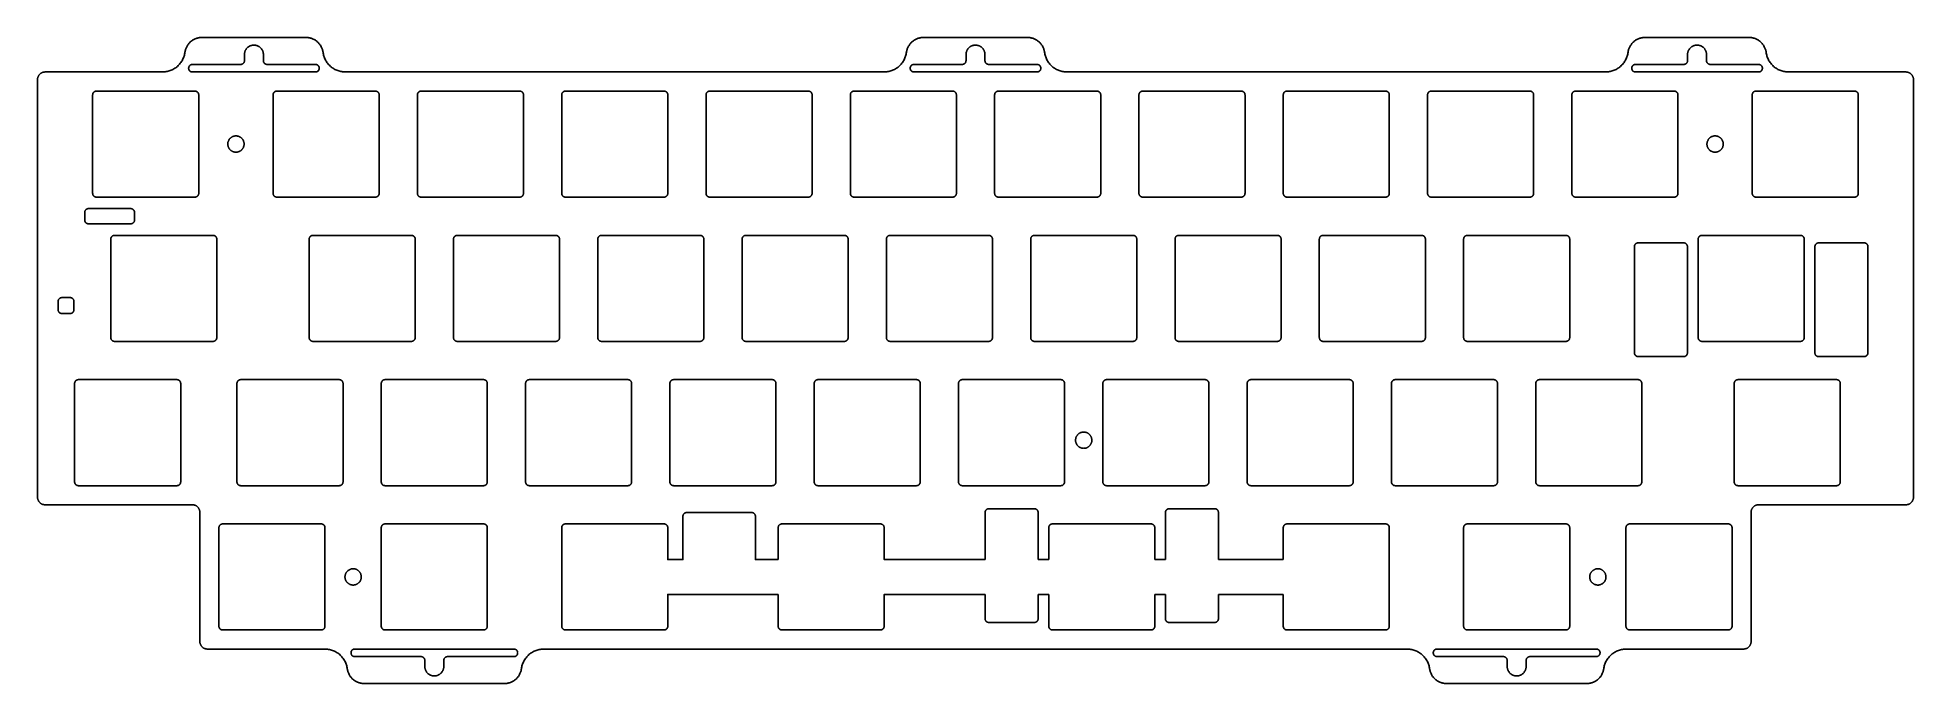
# Model space of a CAD drawing. Header units: millimetres. Extents: x -2983 to -2736, y 120 to 205.
import ezdxf

# ---------------------------------------------------------------- set-up
doc = ezdxf.new("R2010")
doc.units = ezdxf.units.MM
doc.layers.add('默认', color=7, linetype='Continuous', true_color=0xffffff)

msp = doc.modelspace()

# ---------------------------------------------------------------- linework, layer by layer
at = {"layer": '默认'}
for p, q in [((-2977.17, 181.96), (-2977.17, 180.96)), ((-2971.09, 182.46), (-2976.67, 182.46)), ((-2970.59, 180.96), (-2970.59, 181.96)), ((-2976.67, 180.46), (-2971.09, 180.46))]:
    msp.add_line(p, q, dxfattribs=at)
for points in [[(-2979.09, 170.71), (-2979.63, 170.71), (-2980.18, 170.71)], [(-2980.18, 168.61), (-2979.63, 168.61), (-2979.09, 168.61)], [(-2898.2, 141.83), (-2898.2, 136.13), (-2900.2, 136.13), (-2900.2, 140.33)], [(-2889.13, 142.33), (-2897.7, 142.33)], [(-2885.63, 136.13), (-2888.63, 136.13), (-2888.63, 141.83)], [(-2858.31, 136.13), (-2871.63, 136.13), (-2871.63, 140.33)], [(-2849.91, 136.13), (-2851.31, 136.13)], [(-2834.51, 136.13), (-2835.91, 136.13)], [(-2818.95, 136.13), (-2827.51, 136.13)], [(-2900.2, 127.33), (-2900.2, 131.53), (-2885.63, 131.53)], [(-2871.63, 127.33), (-2871.63, 131.53), (-2858.31, 131.53)], [(-2851.31, 131.53), (-2849.91, 131.53)], [(-2835.91, 131.53), (-2834.51, 131.53)], [(-2827.51, 131.53), (-2818.95, 131.53)]]:
    msp.add_lwpolyline(points, dxfattribs=at)
for points, weights in [([(-2966.91, 200.5), (-2964.29, 200.5), (-2963.94, 203.1)], [1, 0.752772652709, 1]), ([(-2963.94, 203.1), (-2963.68, 205.05), (-2961.71, 205.05)], [1, 0.752772652709, 1]), ([(-2947.94, 205.05), (-2945.98, 205.05), (-2945.71, 203.1)], [1, 0.752772652709, 1]), ([(-2945.71, 203.1), (-2945.37, 200.5), (-2942.74, 200.5)], [1, 0.752772652709, 1]), ([(-2871.66, 200.5), (-2869.04, 200.5), (-2868.69, 203.1)], [1, 0.752772652709, 1]), ([(-2868.69, 203.1), (-2868.43, 205.05), (-2866.46, 205.05)], [1, 0.752772652709, 1]), ([(-2852.69, 205.05), (-2850.73, 205.05), (-2850.46, 203.1)], [1, 0.752772652709, 1]), ([(-2850.46, 203.1), (-2850.12, 200.5), (-2847.49, 200.5)], [1, 0.752772652709, 1]), ([(-2776.41, 200.5), (-2773.79, 200.5), (-2773.44, 203.1)], [1, 0.752772652709, 1]), ([(-2773.44, 203.1), (-2773.18, 205.05), (-2771.21, 205.05)], [1, 0.752772652709, 1]), ([(-2757.44, 205.05), (-2755.48, 205.05), (-2755.21, 203.1)], [1, 0.752772652709, 1]), ([(-2755.21, 203.1), (-2754.87, 200.5), (-2752.24, 200.5)], [1, 0.752772652709, 1]), ([(-2956.08, 202), (-2956.08, 201.5), (-2956.58, 201.5)], [1, 0.707106781187, 1]), ([(-2953.08, 201.5), (-2953.58, 201.5), (-2953.58, 202)], [1, 0.707106781187, 1]), ([(-2860.83, 202), (-2860.83, 201.5), (-2861.33, 201.5)], [1, 0.707106781187, 1]), ([(-2857.83, 201.5), (-2858.33, 201.5), (-2858.33, 202)], [1, 0.707106781187, 1]), ([(-2765.58, 202), (-2765.58, 201.5), (-2766.08, 201.5)], [1, 0.707106781186, 1]), ([(-2762.58, 201.5), (-2763.08, 201.5), (-2763.08, 202)], [1, 0.707106781187, 1]), ([(-2983.4, 199.5), (-2983.4, 200.5), (-2982.4, 200.5)], [1, 0.707106781187, 1]), ([(-2736.76, 200.5), (-2735.76, 200.5), (-2735.76, 199.5)], [1, 0.707106781187, 1]), ([(-2975.62, 197.98), (-2976.12, 197.98), (-2976.12, 197.48)], [1, 0.707106781186, 1]), ([(-2962.12, 197.48), (-2962.12, 197.98), (-2962.62, 197.98)], [1, 0.707106781187, 1]), ([(-2951.8, 197.98), (-2952.3, 197.98), (-2952.3, 197.48)], [1, 0.707106781187, 1]), ([(-2938.3, 197.48), (-2938.3, 197.98), (-2938.8, 197.98)], [1, 0.707106781186, 1]), ([(-2932.75, 197.98), (-2933.25, 197.98), (-2933.25, 197.48)], [1, 0.707106781187, 1]), ([(-2919.25, 197.48), (-2919.25, 197.98), (-2919.75, 197.98)], [1, 0.707106781186, 1]), ([(-2913.7, 197.98), (-2914.2, 197.98), (-2914.2, 197.48)], [1, 0.707106781186, 1]), ([(-2900.2, 197.48), (-2900.2, 197.98), (-2900.7, 197.98)], [1, 0.707106781187, 1]), ([(-2894.65, 197.98), (-2895.15, 197.98), (-2895.15, 197.48)], [1, 0.707106781187, 1]), ([(-2881.15, 197.48), (-2881.15, 197.98), (-2881.65, 197.98)], [1, 0.707106781186, 1]), ([(-2875.6, 197.98), (-2876.1, 197.98), (-2876.1, 197.48)], [1, 0.707106781186, 1]), ([(-2862.1, 197.48), (-2862.1, 197.98), (-2862.6, 197.98)], [1, 0.707106781187, 1]), ([(-2856.55, 197.98), (-2857.05, 197.98), (-2857.05, 197.48)], [1, 0.707106781186, 1]), ([(-2843.05, 197.48), (-2843.05, 197.98), (-2843.55, 197.98)], [1, 0.707106781186, 1]), ([(-2837.5, 197.98), (-2838, 197.98), (-2838, 197.48)], [1, 0.707106781187, 1]), ([(-2824, 197.48), (-2824, 197.98), (-2824.5, 197.98)], [1, 0.707106781187, 1]), ([(-2818.45, 197.98), (-2818.95, 197.98), (-2818.95, 197.48)], [1, 0.707106781186, 1]), ([(-2804.95, 197.48), (-2804.95, 197.98), (-2805.45, 197.98)], [1, 0.707106781186, 1]), ([(-2799.4, 197.98), (-2799.9, 197.98), (-2799.9, 197.48)], [1, 0.707106781186, 1]), ([(-2785.9, 197.48), (-2785.9, 197.98), (-2786.4, 197.98)], [1, 0.707106781186, 1]), ([(-2780.35, 197.98), (-2780.85, 197.98), (-2780.85, 197.48)], [1, 0.707106781186, 1]), ([(-2766.85, 197.48), (-2766.85, 197.98), (-2767.35, 197.98)], [1, 0.707106781186, 1]), ([(-2756.54, 197.98), (-2757.04, 197.98), (-2757.04, 197.48)], [1, 0.707106781186, 1]), ([(-2743.04, 197.48), (-2743.04, 197.98), (-2743.54, 197.98)], [1, 0.707106781186, 1]), ([(-2976.12, 184.48), (-2976.12, 183.98), (-2975.62, 183.98)], [1, 0.707106781186, 1]), ([(-2962.62, 183.98), (-2962.12, 183.98), (-2962.12, 184.48)], [1, 0.707106781187, 1]), ([(-2952.3, 184.48), (-2952.3, 183.98), (-2951.8, 183.98)], [1, 0.707106781187, 1]), ([(-2938.8, 183.98), (-2938.3, 183.98), (-2938.3, 184.48)], [1, 0.707106781187, 1]), ([(-2933.25, 184.48), (-2933.25, 183.98), (-2932.75, 183.98)], [1, 0.707106781186, 1]), ([(-2919.75, 183.98), (-2919.25, 183.98), (-2919.25, 184.48)], [1, 0.707106781187, 1]), ([(-2914.2, 184.48), (-2914.2, 183.98), (-2913.7, 183.98)], [1, 0.707106781187, 1]), ([(-2900.7, 183.98), (-2900.2, 183.98), (-2900.2, 184.48)], [1, 0.707106781186, 1]), ([(-2895.15, 184.48), (-2895.15, 183.98), (-2894.65, 183.98)], [1, 0.707106781186, 1]), ([(-2881.65, 183.98), (-2881.15, 183.98), (-2881.15, 184.48)], [1, 0.707106781187, 1]), ([(-2876.1, 184.48), (-2876.1, 183.98), (-2875.6, 183.98)], [1, 0.707106781187, 1]), ([(-2862.6, 183.98), (-2862.1, 183.98), (-2862.1, 184.48)], [1, 0.707106781187, 1]), ([(-2857.05, 184.48), (-2857.05, 183.98), (-2856.55, 183.98)], [1, 0.707106781186, 1]), ([(-2843.55, 183.98), (-2843.05, 183.98), (-2843.05, 184.48)], [1, 0.707106781186, 1]), ([(-2838, 184.48), (-2838, 183.98), (-2837.5, 183.98)], [1, 0.707106781187, 1]), ([(-2824.5, 183.98), (-2824, 183.98), (-2824, 184.48)], [1, 0.707106781187, 1]), ([(-2818.95, 184.48), (-2818.95, 183.98), (-2818.45, 183.98)], [1, 0.707106781186, 1]), ([(-2805.45, 183.98), (-2804.95, 183.98), (-2804.95, 184.48)], [1, 0.707106781187, 1]), ([(-2799.9, 184.48), (-2799.9, 183.98), (-2799.4, 183.98)], [1, 0.707106781186, 1]), ([(-2786.4, 183.98), (-2785.9, 183.98), (-2785.9, 184.48)], [1, 0.707106781186, 1]), ([(-2780.85, 184.48), (-2780.85, 183.98), (-2780.35, 183.98)], [1, 0.707106781187, 1]), ([(-2767.35, 183.98), (-2766.85, 183.98), (-2766.85, 184.48)], [1, 0.707106781186, 1]), ([(-2757.04, 184.48), (-2757.04, 183.98), (-2756.54, 183.98)], [1, 0.707106781187, 1]), ([(-2743.54, 183.98), (-2743.04, 183.98), (-2743.04, 184.48)], [1, 0.707106781186, 1]), ([(-2976.67, 182.46), (-2977.17, 182.46), (-2977.17, 181.96)], [1, 0.707106781187, 1]), ([(-2977.17, 180.96), (-2977.17, 180.46), (-2976.67, 180.46)], [1, 0.707106781187, 1]), ([(-2970.59, 181.96), (-2970.59, 182.46), (-2971.09, 182.46)], [1, 0.707106781187, 1]), ([(-2971.09, 180.46), (-2970.59, 180.46), (-2970.59, 180.96)], [1, 0.707106781186, 1]), ([(-2973.23, 178.93), (-2973.73, 178.93), (-2973.73, 178.43)], [1, 0.707106781186, 1]), ([(-2959.73, 178.43), (-2959.73, 178.93), (-2960.23, 178.93)], [1, 0.707106781187, 1]), ([(-2947.04, 178.93), (-2947.54, 178.93), (-2947.54, 178.43)], [1, 0.707106781186, 1]), ([(-2933.54, 178.43), (-2933.54, 178.93), (-2934.04, 178.93)], [1, 0.707106781187, 1]), ([(-2927.99, 178.93), (-2928.49, 178.93), (-2928.49, 178.43)], [1, 0.707106781187, 1]), ([(-2914.49, 178.43), (-2914.49, 178.93), (-2914.99, 178.93)], [1, 0.707106781187, 1]), ([(-2908.94, 178.93), (-2909.44, 178.93), (-2909.44, 178.43)], [1, 0.707106781187, 1]), ([(-2895.44, 178.43), (-2895.44, 178.93), (-2895.94, 178.93)], [1, 0.707106781187, 1]), ([(-2889.89, 178.93), (-2890.39, 178.93), (-2890.39, 178.43)], [1, 0.707106781186, 1]), ([(-2876.39, 178.43), (-2876.39, 178.93), (-2876.89, 178.93)], [1, 0.707106781187, 1]), ([(-2870.84, 178.93), (-2871.34, 178.93), (-2871.34, 178.43)], [1, 0.707106781186, 1]), ([(-2857.34, 178.43), (-2857.34, 178.93), (-2857.84, 178.93)], [1, 0.707106781186, 1]), ([(-2851.79, 178.93), (-2852.29, 178.93), (-2852.29, 178.43)], [1, 0.707106781186, 1]), ([(-2838.29, 178.43), (-2838.29, 178.93), (-2838.79, 178.93)], [1, 0.707106781187, 1]), ([(-2832.74, 178.93), (-2833.24, 178.93), (-2833.24, 178.43)], [1, 0.707106781186, 1]), ([(-2819.24, 178.43), (-2819.24, 178.93), (-2819.74, 178.93)], [1, 0.707106781188, 1]), ([(-2813.69, 178.93), (-2814.19, 178.93), (-2814.19, 178.43)], [1, 0.707106781187, 1]), ([(-2800.19, 178.43), (-2800.19, 178.93), (-2800.69, 178.93)], [1, 0.707106781187, 1]), ([(-2794.64, 178.93), (-2795.14, 178.93), (-2795.14, 178.43)], [1, 0.707106781186, 1]), ([(-2781.14, 178.43), (-2781.14, 178.93), (-2781.64, 178.93)], [1, 0.707106781187, 1]), ([(-2763.68, 178.93), (-2764.18, 178.93), (-2764.18, 178.43)], [1, 0.707106781186, 1]), ([(-2750.18, 178.43), (-2750.18, 178.93), (-2750.68, 178.93)], [1, 0.707106781187, 1]), ([(-2772.1, 177.94), (-2772.6, 177.94), (-2772.6, 177.44)], [1, 0.707106781187, 1]), ([(-2765.6, 177.44), (-2765.6, 177.94), (-2766.1, 177.94)], [1, 0.707106781187, 1]), ([(-2748.77, 177.44), (-2748.77, 177.94), (-2748.27, 177.94)], [1, 0.707106781187, 1]), ([(-2742.27, 177.94), (-2741.77, 177.94), (-2741.77, 177.44)], [1, 0.707106781187, 1]), ([(-2980.18, 170.71), (-2980.68, 170.71), (-2980.68, 170.21)], [1, 0.707106781187, 1]), ([(-2980.68, 169.11), (-2980.68, 168.61), (-2980.18, 168.61)], [1, 0.707106781187, 1]), ([(-2978.59, 170.21), (-2978.59, 170.71), (-2979.09, 170.71)], [1, 0.707106781187, 1]), ([(-2979.09, 168.61), (-2978.59, 168.61), (-2978.59, 169.11)], [1, 0.707106781187, 1]), ([(-2973.73, 165.43), (-2973.73, 164.93), (-2973.23, 164.93)], [1, 0.707106781186, 1]), ([(-2960.23, 164.93), (-2959.73, 164.93), (-2959.73, 165.43)], [1, 0.707106781187, 1]), ([(-2947.54, 165.43), (-2947.54, 164.93), (-2947.04, 164.93)], [1, 0.707106781186, 1]), ([(-2934.04, 164.93), (-2933.54, 164.93), (-2933.54, 165.43)], [1, 0.707106781187, 1]), ([(-2928.49, 165.43), (-2928.49, 164.93), (-2927.99, 164.93)], [1, 0.707106781186, 1]), ([(-2914.99, 164.93), (-2914.49, 164.93), (-2914.49, 165.43)], [1, 0.707106781187, 1]), ([(-2909.44, 165.43), (-2909.44, 164.93), (-2908.94, 164.93)], [1, 0.707106781187, 1]), ([(-2895.94, 164.93), (-2895.44, 164.93), (-2895.44, 165.43)], [1, 0.707106781186, 1]), ([(-2890.39, 165.43), (-2890.39, 164.93), (-2889.89, 164.93)], [1, 0.707106781186, 1]), ([(-2876.89, 164.93), (-2876.39, 164.93), (-2876.39, 165.43)], [1, 0.707106781187, 1]), ([(-2871.34, 165.43), (-2871.34, 164.93), (-2870.84, 164.93)], [1, 0.707106781186, 1]), ([(-2857.84, 164.93), (-2857.34, 164.93), (-2857.34, 165.43)], [1, 0.707106781185, 1]), ([(-2852.29, 165.43), (-2852.29, 164.93), (-2851.79, 164.93)], [1, 0.707106781186, 1]), ([(-2838.79, 164.93), (-2838.29, 164.93), (-2838.29, 165.43)], [1, 0.707106781186, 1]), ([(-2833.24, 165.43), (-2833.24, 164.93), (-2832.74, 164.93)], [1, 0.707106781187, 1]), ([(-2819.74, 164.93), (-2819.24, 164.93), (-2819.24, 165.43)], [1, 0.707106781188, 1]), ([(-2814.19, 165.43), (-2814.19, 164.93), (-2813.69, 164.93)], [1, 0.707106781185, 1]), ([(-2800.69, 164.93), (-2800.19, 164.93), (-2800.19, 165.43)], [1, 0.707106781187, 1]), ([(-2795.14, 165.43), (-2795.14, 164.93), (-2794.64, 164.93)], [1, 0.707106781186, 1]), ([(-2781.64, 164.93), (-2781.14, 164.93), (-2781.14, 165.43)], [1, 0.707106781187, 1]), ([(-2764.18, 165.43), (-2764.18, 164.93), (-2763.68, 164.93)], [1, 0.707106781186, 1]), ([(-2750.68, 164.93), (-2750.18, 164.93), (-2750.18, 165.43)], [1, 0.707106781187, 1]), ([(-2766.1, 162.92), (-2765.6, 162.92), (-2765.6, 163.42)], [1, 0.707106781187, 1]), ([(-2748.27, 162.92), (-2748.77, 162.92), (-2748.77, 163.42)], [1, 0.707106781187, 1]), ([(-2978, 159.88), (-2978.5, 159.88), (-2978.5, 159.38)], [1, 0.707106781186, 1]), ([(-2964.5, 159.38), (-2964.5, 159.88), (-2965, 159.88)], [1, 0.707106781187, 1]), ([(-2956.57, 159.88), (-2957.07, 159.88), (-2957.07, 159.38)], [1, 0.707106781186, 1]), ([(-2943.07, 159.38), (-2943.07, 159.88), (-2943.57, 159.88)], [1, 0.707106781187, 1]), ([(-2937.52, 159.88), (-2938.02, 159.88), (-2938.02, 159.38)], [1, 0.707106781187, 1]), ([(-2924.02, 159.38), (-2924.02, 159.88), (-2924.52, 159.88)], [1, 0.707106781186, 1]), ([(-2918.47, 159.88), (-2918.97, 159.88), (-2918.97, 159.38)], [1, 0.707106781187, 1]), ([(-2904.97, 159.38), (-2904.97, 159.88), (-2905.47, 159.88)], [1, 0.707106781187, 1]), ([(-2899.42, 159.88), (-2899.92, 159.88), (-2899.92, 159.38)], [1, 0.707106781187, 1]), ([(-2885.92, 159.38), (-2885.92, 159.88), (-2886.42, 159.88)], [1, 0.707106781188, 1]), ([(-2880.37, 159.88), (-2880.87, 159.88), (-2880.87, 159.38)], [1, 0.707106781186, 1]), ([(-2866.87, 159.38), (-2866.87, 159.88), (-2867.37, 159.88)], [1, 0.707106781187, 1]), ([(-2861.32, 159.88), (-2861.82, 159.88), (-2861.82, 159.38)], [1, 0.707106781187, 1]), ([(-2847.82, 159.38), (-2847.82, 159.88), (-2848.32, 159.88)], [1, 0.707106781187, 1]), ([(-2842.27, 159.88), (-2842.77, 159.88), (-2842.77, 159.38)], [1, 0.707106781186, 1]), ([(-2828.77, 159.38), (-2828.77, 159.88), (-2829.27, 159.88)], [1, 0.707106781187, 1]), ([(-2823.22, 159.88), (-2823.72, 159.88), (-2823.72, 159.38)], [1, 0.707106781186, 1]), ([(-2809.72, 159.38), (-2809.72, 159.88), (-2810.22, 159.88)], [1, 0.707106781188, 1]), ([(-2804.17, 159.88), (-2804.67, 159.88), (-2804.67, 159.38)], [1, 0.707106781187, 1]), ([(-2790.67, 159.38), (-2790.67, 159.88), (-2791.17, 159.88)], [1, 0.707106781186, 1]), ([(-2785.12, 159.88), (-2785.62, 159.88), (-2785.62, 159.38)], [1, 0.707106781186, 1]), ([(-2771.62, 159.38), (-2771.62, 159.88), (-2772.12, 159.88)], [1, 0.707106781186, 1]), ([(-2758.92, 159.88), (-2759.42, 159.88), (-2759.42, 159.38)], [1, 0.707106781186, 1]), ([(-2745.42, 159.38), (-2745.42, 159.88), (-2745.92, 159.88)], [1, 0.707106781186, 1]), ([(-2978.5, 146.38), (-2978.5, 145.88), (-2978, 145.88)], [1, 0.707106781186, 1]), ([(-2965, 145.88), (-2964.5, 145.88), (-2964.5, 146.38)], [1, 0.707106781187, 1]), ([(-2957.07, 146.38), (-2957.07, 145.88), (-2956.57, 145.88)], [1, 0.707106781186, 1]), ([(-2943.57, 145.88), (-2943.07, 145.88), (-2943.07, 146.38)], [1, 0.707106781187, 1]), ([(-2938.02, 146.38), (-2938.02, 145.88), (-2937.52, 145.88)], [1, 0.707106781186, 1]), ([(-2924.52, 145.88), (-2924.02, 145.88), (-2924.02, 146.38)], [1, 0.707106781186, 1]), ([(-2918.97, 146.38), (-2918.97, 145.88), (-2918.47, 145.88)], [1, 0.707106781186, 1]), ([(-2905.47, 145.88), (-2904.97, 145.88), (-2904.97, 146.38)], [1, 0.707106781186, 1]), ([(-2899.92, 146.38), (-2899.92, 145.88), (-2899.42, 145.88)], [1, 0.707106781186, 1]), ([(-2886.42, 145.88), (-2885.92, 145.88), (-2885.92, 146.38)], [1, 0.707106781186, 1]), ([(-2880.87, 146.38), (-2880.87, 145.88), (-2880.37, 145.88)], [1, 0.707106781186, 1]), ([(-2867.37, 145.88), (-2866.87, 145.88), (-2866.87, 146.38)], [1, 0.707106781186, 1]), ([(-2861.82, 146.38), (-2861.82, 145.88), (-2861.32, 145.88)], [1, 0.707106781186, 1]), ([(-2848.32, 145.88), (-2847.82, 145.88), (-2847.82, 146.38)], [1, 0.707106781186, 1]), ([(-2842.77, 146.38), (-2842.77, 145.88), (-2842.27, 145.88)], [1, 0.707106781186, 1]), ([(-2829.27, 145.88), (-2828.77, 145.88), (-2828.77, 146.38)], [1, 0.707106781186, 1]), ([(-2823.72, 146.38), (-2823.72, 145.88), (-2823.22, 145.88)], [1, 0.707106781185, 1]), ([(-2810.22, 145.88), (-2809.72, 145.88), (-2809.72, 146.38)], [1, 0.707106781186, 1]), ([(-2804.67, 146.38), (-2804.67, 145.88), (-2804.17, 145.88)], [1, 0.707106781186, 1]), ([(-2791.17, 145.88), (-2790.67, 145.88), (-2790.67, 146.38)], [1, 0.707106781186, 1]), ([(-2785.62, 146.38), (-2785.62, 145.88), (-2785.12, 145.88)], [1, 0.707106781186, 1]), ([(-2772.12, 145.88), (-2771.62, 145.88), (-2771.62, 146.38)], [1, 0.707106781186, 1]), ([(-2759.42, 146.38), (-2759.42, 145.88), (-2758.92, 145.88)], [1, 0.707106781186, 1]), ([(-2745.92, 145.88), (-2745.42, 145.88), (-2745.42, 146.38)], [1, 0.707106781186, 1]), ([(-2982.4, 143.36), (-2983.4, 143.36), (-2983.4, 144.36)], [1, 0.707106781187, 1]), ([(-2735.76, 144.36), (-2735.76, 143.36), (-2736.76, 143.36)], [1, 0.707106781187, 1]), ([(-2961.97, 142.36), (-2961.97, 143.36), (-2962.97, 143.36)], [1, 0.707106781187, 1]), ([(-2897.7, 142.33), (-2898.2, 142.33), (-2898.2, 141.83)], [1, 0.707106781187, 1]), ([(-2888.63, 141.83), (-2888.63, 142.33), (-2889.13, 142.33)], [1, 0.707106781187, 1]), ([(-2857.81, 142.84), (-2858.31, 142.84), (-2858.31, 142.34)], [1, 0.707106781187, 1]), ([(-2827.51, 142.34), (-2827.51, 142.84), (-2828.01, 142.84)], [1, 0.707106781187, 1]), ([(-2756.19, 143.36), (-2757.19, 143.36), (-2757.19, 142.36)], [1, 0.707106781187, 1]), ([(-2958.95, 140.83), (-2959.45, 140.83), (-2959.45, 140.33)], [1, 0.707106781186, 1]), ([(-2945.45, 140.33), (-2945.45, 140.83), (-2945.95, 140.83)], [1, 0.707106781187, 1]), ([(-2937.52, 140.83), (-2938.02, 140.83), (-2938.02, 140.33)], [1, 0.707106781186, 1]), ([(-2924.02, 140.33), (-2924.02, 140.83), (-2924.52, 140.83)], [1, 0.707106781187, 1]), ([(-2913.7, 140.83), (-2914.2, 140.83), (-2914.2, 140.33)], [1, 0.707106781186, 1]), ([(-2900.2, 140.33), (-2900.2, 140.83), (-2900.7, 140.83)], [1, 0.707106781187, 1]), ([(-2885.13, 140.83), (-2885.63, 140.83), (-2885.63, 140.33)], [1, 0.707106781186, 1]), ([(-2871.63, 140.33), (-2871.63, 140.83), (-2872.13, 140.83)], [1, 0.707106781187, 1]), ([(-2849.41, 140.83), (-2849.91, 140.83), (-2849.91, 140.33)], [1, 0.707106781186, 1]), ([(-2835.91, 140.33), (-2835.91, 140.83), (-2836.41, 140.83)], [1, 0.707106781187, 1]), ([(-2818.45, 140.83), (-2818.95, 140.83), (-2818.95, 140.33)], [1, 0.707106781186, 1]), ([(-2804.95, 140.33), (-2804.95, 140.83), (-2805.45, 140.83)], [1, 0.707106781187, 1]), ([(-2794.64, 140.83), (-2795.14, 140.83), (-2795.14, 140.33)], [1, 0.707106781186, 1]), ([(-2781.14, 140.33), (-2781.14, 140.83), (-2781.64, 140.83)], [1, 0.707106781187, 1]), ([(-2773.21, 140.83), (-2773.71, 140.83), (-2773.71, 140.33)], [1, 0.707106781186, 1]), ([(-2759.71, 140.33), (-2759.71, 140.83), (-2760.21, 140.83)], [1, 0.707106781187, 1]), ([(-2959.45, 127.33), (-2959.45, 126.83), (-2958.95, 126.83)], [1, 0.707106781186, 1]), ([(-2945.95, 126.83), (-2945.45, 126.83), (-2945.45, 127.33)], [1, 0.707106781187, 1]), ([(-2938.02, 127.33), (-2938.02, 126.83), (-2937.52, 126.83)], [1, 0.707106781186, 1]), ([(-2924.52, 126.83), (-2924.02, 126.83), (-2924.02, 127.33)], [1, 0.707106781187, 1]), ([(-2914.2, 127.33), (-2914.2, 126.83), (-2913.7, 126.83)], [1, 0.707106781186, 1]), ([(-2900.7, 126.83), (-2900.2, 126.83), (-2900.2, 127.33)], [1, 0.707106781187, 1]), ([(-2885.63, 127.33), (-2885.63, 126.83), (-2885.13, 126.83)], [1, 0.707106781186, 1]), ([(-2872.13, 126.83), (-2871.63, 126.83), (-2871.63, 127.33)], [1, 0.707106781187, 1]), ([(-2858.31, 128.32), (-2858.31, 127.82), (-2857.81, 127.82)], [1, 0.707106781187, 1]), ([(-2851.81, 127.82), (-2851.31, 127.82), (-2851.31, 128.32)], [1, 0.707106781187, 1]), ([(-2849.91, 127.33), (-2849.91, 126.83), (-2849.41, 126.83)], [1, 0.707106781186, 1]), ([(-2836.41, 126.83), (-2835.91, 126.83), (-2835.91, 127.33)], [1, 0.707106781187, 1]), ([(-2834.51, 128.32), (-2834.51, 127.82), (-2834.01, 127.82)], [1, 0.707106781187, 1]), ([(-2828.01, 127.82), (-2827.51, 127.82), (-2827.51, 128.32)], [1, 0.707106781187, 1]), ([(-2818.95, 127.33), (-2818.95, 126.83), (-2818.45, 126.83)], [1, 0.707106781186, 1]), ([(-2805.45, 126.83), (-2804.95, 126.83), (-2804.95, 127.33)], [1, 0.707106781187, 1]), ([(-2795.14, 127.33), (-2795.14, 126.83), (-2794.64, 126.83)], [1, 0.707106781186, 1]), ([(-2781.64, 126.83), (-2781.14, 126.83), (-2781.14, 127.33)], [1, 0.707106781187, 1]), ([(-2773.71, 127.33), (-2773.71, 126.83), (-2773.21, 126.83)], [1, 0.707106781186, 1]), ([(-2760.21, 126.83), (-2759.71, 126.83), (-2759.71, 127.33)], [1, 0.707106781187, 1]), ([(-2960.97, 124.31), (-2961.97, 124.31), (-2961.97, 125.31)], [1, 0.707106781187, 1]), ([(-2942.51, 121.71), (-2942.86, 124.31), (-2945.48, 124.31)], [1, 0.752772652709, 1]), ([(-2916.55, 124.31), (-2919.17, 124.31), (-2919.52, 121.71)], [1, 0.752772652709, 1]), ([(-2799.63, 121.71), (-2799.98, 124.31), (-2802.61, 124.31)], [1, 0.752772652709, 1]), ([(-2773.67, 124.31), (-2776.3, 124.31), (-2776.65, 121.71)], [1, 0.752772652709, 1]), ([(-2757.19, 125.31), (-2757.19, 124.31), (-2758.19, 124.31)], [1, 0.707106781187, 1]), ([(-2940.28, 119.76), (-2942.25, 119.76), (-2942.51, 121.71)], [1, 0.752772652709, 1]), ([(-2932.77, 123.31), (-2932.27, 123.31), (-2932.27, 122.81)], [1, 0.707106781187, 1]), ([(-2929.77, 122.81), (-2929.77, 123.31), (-2929.27, 123.31)], [1, 0.707106781187, 1]), ([(-2919.52, 121.71), (-2919.78, 119.76), (-2921.75, 119.76)], [1, 0.752772652709, 1]), ([(-2797.4, 119.76), (-2799.37, 119.76), (-2799.63, 121.71)], [1, 0.752772652709, 1]), ([(-2789.89, 123.31), (-2789.39, 123.31), (-2789.39, 122.81)], [1, 0.707106781187, 1]), ([(-2786.89, 122.81), (-2786.89, 123.31), (-2786.39, 123.31)], [1, 0.707106781187, 1]), ([(-2776.65, 121.71), (-2776.91, 119.76), (-2778.88, 119.76)], [1, 0.752772652709, 1])]:
    msp.add_rational_spline(points, weights, degree=2, dxfattribs=at)
for points in [[(-2961.71, 205.05), (-2954.83, 205.05), (-2947.94, 205.05)], [(-2866.46, 205.05), (-2859.58, 205.05), (-2852.69, 205.05)], [(-2771.21, 205.05), (-2764.33, 205.05), (-2757.44, 205.05)], [(-2956.58, 201.5), (-2959.76, 201.5), (-2962.95, 201.5)], [(-2956.08, 202.8), (-2956.08, 202.4), (-2956.08, 202)], [(-2953.58, 202), (-2953.58, 202.4), (-2953.58, 202.8)], [(-2946.71, 201.5), (-2949.89, 201.5), (-2953.08, 201.5)], [(-2861.33, 201.5), (-2864.51, 201.5), (-2867.7, 201.5)], [(-2860.83, 202.8), (-2860.83, 202.4), (-2860.83, 202)], [(-2858.33, 202), (-2858.33, 202.4), (-2858.33, 202.8)], [(-2851.46, 201.5), (-2854.64, 201.5), (-2857.83, 201.5)], [(-2766.08, 201.5), (-2769.26, 201.5), (-2772.45, 201.5)], [(-2765.58, 202.8), (-2765.58, 202.4), (-2765.58, 202)], [(-2763.08, 202), (-2763.08, 202.4), (-2763.08, 202.8)], [(-2756.21, 201.5), (-2759.39, 201.5), (-2762.58, 201.5)], [(-2983.4, 144.36), (-2983.4, 171.93), (-2983.4, 199.5)], [(-2982.4, 200.5), (-2981.1, 200.5), (-2966.91, 200.5)], [(-2962.95, 200.5), (-2954.83, 200.5), (-2946.71, 200.5)], [(-2942.74, 200.5), (-2911.97, 200.5), (-2871.66, 200.5)], [(-2867.7, 200.5), (-2859.58, 200.5), (-2851.46, 200.5)], [(-2847.49, 200.5), (-2807.23, 200.5), (-2776.41, 200.5)], [(-2772.45, 200.5), (-2764.33, 200.5), (-2756.21, 200.5)], [(-2752.24, 200.5), (-2743.05, 200.5), (-2736.76, 200.5)], [(-2735.76, 199.5), (-2735.76, 171.93), (-2735.76, 144.36)], [(-2976.12, 197.48), (-2976.12, 190.98), (-2976.12, 184.48)], [(-2962.62, 197.98), (-2969.12, 197.98), (-2975.62, 197.98)], [(-2962.12, 184.48), (-2962.12, 190.98), (-2962.12, 197.48)], [(-2952.3, 197.48), (-2952.3, 190.98), (-2952.3, 184.48)], [(-2938.8, 197.98), (-2945.3, 197.98), (-2951.8, 197.98)], [(-2938.3, 184.48), (-2938.3, 190.98), (-2938.3, 197.48)], [(-2933.25, 197.48), (-2933.25, 190.98), (-2933.25, 184.48)], [(-2919.75, 197.98), (-2926.25, 197.98), (-2932.75, 197.98)], [(-2919.25, 184.48), (-2919.25, 190.98), (-2919.25, 197.48)], [(-2914.2, 197.48), (-2914.2, 190.98), (-2914.2, 184.48)], [(-2900.7, 197.98), (-2907.2, 197.98), (-2913.7, 197.98)], [(-2900.2, 184.48), (-2900.2, 190.98), (-2900.2, 197.48)], [(-2895.15, 197.48), (-2895.15, 190.98), (-2895.15, 184.48)], [(-2881.65, 197.98), (-2888.15, 197.98), (-2894.65, 197.98)], [(-2881.15, 184.48), (-2881.15, 190.98), (-2881.15, 197.48)], [(-2876.1, 197.48), (-2876.1, 190.98), (-2876.1, 184.48)], [(-2862.6, 197.98), (-2869.1, 197.98), (-2875.6, 197.98)], [(-2862.1, 184.48), (-2862.1, 190.98), (-2862.1, 197.48)], [(-2857.05, 197.48), (-2857.05, 190.98), (-2857.05, 184.48)], [(-2843.55, 197.98), (-2850.05, 197.98), (-2856.55, 197.98)], [(-2843.05, 184.48), (-2843.05, 190.98), (-2843.05, 197.48)], [(-2838, 197.48), (-2838, 190.98), (-2838, 184.48)], [(-2824.5, 197.98), (-2831, 197.98), (-2837.5, 197.98)], [(-2824, 184.48), (-2824, 190.98), (-2824, 197.48)], [(-2818.95, 197.48), (-2818.95, 190.98), (-2818.95, 184.48)], [(-2805.45, 197.98), (-2811.95, 197.98), (-2818.45, 197.98)], [(-2804.95, 184.48), (-2804.95, 190.98), (-2804.95, 197.48)], [(-2799.9, 197.48), (-2799.9, 190.98), (-2799.9, 184.48)], [(-2786.4, 197.98), (-2792.9, 197.98), (-2799.4, 197.98)], [(-2785.9, 184.48), (-2785.9, 190.98), (-2785.9, 197.48)], [(-2780.85, 197.48), (-2780.85, 190.98), (-2780.85, 184.48)], [(-2767.35, 197.98), (-2773.85, 197.98), (-2780.35, 197.98)], [(-2766.85, 184.48), (-2766.85, 190.98), (-2766.85, 197.48)], [(-2757.04, 197.48), (-2757.04, 190.98), (-2757.04, 184.48)], [(-2743.54, 197.98), (-2750.04, 197.98), (-2756.54, 197.98)], [(-2743.04, 184.48), (-2743.04, 190.98), (-2743.04, 197.48)], [(-2975.62, 183.98), (-2969.12, 183.98), (-2962.62, 183.98)], [(-2951.8, 183.98), (-2945.3, 183.98), (-2938.8, 183.98)], [(-2932.75, 183.98), (-2926.25, 183.98), (-2919.75, 183.98)], [(-2913.7, 183.98), (-2907.2, 183.98), (-2900.7, 183.98)], [(-2894.65, 183.98), (-2888.15, 183.98), (-2881.65, 183.98)], [(-2875.6, 183.98), (-2869.1, 183.98), (-2862.6, 183.98)], [(-2856.55, 183.98), (-2850.05, 183.98), (-2843.55, 183.98)], [(-2837.5, 183.98), (-2831, 183.98), (-2824.5, 183.98)], [(-2818.45, 183.98), (-2811.95, 183.98), (-2805.45, 183.98)], [(-2799.4, 183.98), (-2792.9, 183.98), (-2786.4, 183.98)], [(-2780.35, 183.98), (-2773.85, 183.98), (-2767.35, 183.98)], [(-2756.54, 183.98), (-2750.04, 183.98), (-2743.54, 183.98)], [(-2973.73, 178.43), (-2973.73, 171.93), (-2973.73, 165.43)], [(-2960.23, 178.93), (-2966.73, 178.93), (-2973.23, 178.93)], [(-2959.73, 165.43), (-2959.73, 171.93), (-2959.73, 178.43)], [(-2947.54, 178.43), (-2947.54, 171.93), (-2947.54, 165.43)], [(-2934.04, 178.93), (-2940.54, 178.93), (-2947.04, 178.93)], [(-2933.54, 165.43), (-2933.54, 171.93), (-2933.54, 178.43)], [(-2928.49, 178.43), (-2928.49, 171.93), (-2928.49, 165.43)], [(-2914.99, 178.93), (-2921.49, 178.93), (-2927.99, 178.93)], [(-2914.49, 165.43), (-2914.49, 171.93), (-2914.49, 178.43)], [(-2909.44, 178.43), (-2909.44, 171.93), (-2909.44, 165.43)], [(-2895.94, 178.93), (-2902.44, 178.93), (-2908.94, 178.93)], [(-2895.44, 165.43), (-2895.44, 171.93), (-2895.44, 178.43)], [(-2890.39, 178.43), (-2890.39, 171.93), (-2890.39, 165.43)], [(-2876.89, 178.93), (-2883.39, 178.93), (-2889.89, 178.93)], [(-2876.39, 165.43), (-2876.39, 171.93), (-2876.39, 178.43)], [(-2871.34, 178.43), (-2871.34, 171.93), (-2871.34, 165.43)], [(-2857.84, 178.93), (-2864.34, 178.93), (-2870.84, 178.93)], [(-2857.34, 165.43), (-2857.34, 171.93), (-2857.34, 178.43)], [(-2852.29, 178.43), (-2852.29, 171.93), (-2852.29, 165.43)], [(-2838.79, 178.93), (-2845.29, 178.93), (-2851.79, 178.93)], [(-2838.29, 165.43), (-2838.29, 171.93), (-2838.29, 178.43)], [(-2833.24, 178.43), (-2833.24, 171.93), (-2833.24, 165.43)], [(-2819.74, 178.93), (-2826.24, 178.93), (-2832.74, 178.93)], [(-2819.24, 165.43), (-2819.24, 171.93), (-2819.24, 178.43)], [(-2814.19, 178.43), (-2814.19, 171.93), (-2814.19, 165.43)], [(-2800.69, 178.93), (-2807.19, 178.93), (-2813.69, 178.93)], [(-2800.19, 165.43), (-2800.19, 171.93), (-2800.19, 178.43)], [(-2795.14, 178.43), (-2795.14, 171.93), (-2795.14, 165.43)], [(-2781.64, 178.93), (-2788.14, 178.93), (-2794.64, 178.93)], [(-2781.14, 165.43), (-2781.14, 171.93), (-2781.14, 178.43)], [(-2764.18, 178.43), (-2764.18, 171.93), (-2764.18, 165.43)], [(-2750.68, 178.93), (-2757.18, 178.93), (-2763.68, 178.93)], [(-2750.18, 165.43), (-2750.18, 171.93), (-2750.18, 178.43)], [(-2772.6, 177.44), (-2772.6, 170.45), (-2772.6, 163.45)], [(-2766.1, 177.94), (-2769.1, 177.94), (-2772.1, 177.94)], [(-2765.6, 163.42), (-2765.6, 170.43), (-2765.6, 177.44)], [(-2748.77, 163.42), (-2748.77, 170.43), (-2748.77, 177.44)], [(-2748.27, 177.94), (-2745.27, 177.94), (-2742.27, 177.94)], [(-2741.77, 177.44), (-2741.77, 170.45), (-2741.77, 163.45)], [(-2980.68, 170.21), (-2980.68, 169.66), (-2980.68, 169.11)], [(-2978.59, 169.11), (-2978.59, 169.66), (-2978.59, 170.21)], [(-2973.23, 164.93), (-2966.73, 164.93), (-2960.23, 164.93)], [(-2947.04, 164.93), (-2940.54, 164.93), (-2934.04, 164.93)], [(-2927.99, 164.93), (-2921.49, 164.93), (-2914.99, 164.93)], [(-2908.94, 164.93), (-2902.44, 164.93), (-2895.94, 164.93)], [(-2889.89, 164.93), (-2883.39, 164.93), (-2876.89, 164.93)], [(-2870.84, 164.93), (-2864.34, 164.93), (-2857.84, 164.93)], [(-2851.79, 164.93), (-2845.29, 164.93), (-2838.79, 164.93)], [(-2832.74, 164.93), (-2826.24, 164.93), (-2819.74, 164.93)], [(-2813.69, 164.93), (-2807.19, 164.93), (-2800.69, 164.93)], [(-2794.64, 164.93), (-2788.14, 164.93), (-2781.64, 164.93)], [(-2763.68, 164.93), (-2757.18, 164.93), (-2750.68, 164.93)], [(-2772.06, 162.92), (-2769.08, 162.92), (-2766.1, 162.92)], [(-2742.31, 162.92), (-2745.29, 162.92), (-2748.27, 162.92)], [(-2978.5, 159.38), (-2978.5, 152.88), (-2978.5, 146.38)], [(-2965, 159.88), (-2971.5, 159.88), (-2978, 159.88)], [(-2964.5, 146.38), (-2964.5, 152.88), (-2964.5, 159.38)], [(-2957.07, 159.38), (-2957.07, 152.88), (-2957.07, 146.38)], [(-2943.57, 159.88), (-2950.07, 159.88), (-2956.57, 159.88)], [(-2943.07, 146.38), (-2943.07, 152.88), (-2943.07, 159.38)], [(-2938.02, 159.38), (-2938.02, 152.88), (-2938.02, 146.38)], [(-2924.52, 159.88), (-2931.02, 159.88), (-2937.52, 159.88)], [(-2924.02, 146.38), (-2924.02, 152.88), (-2924.02, 159.38)], [(-2918.97, 159.38), (-2918.97, 152.88), (-2918.97, 146.38)], [(-2905.47, 159.88), (-2911.97, 159.88), (-2918.47, 159.88)], [(-2904.97, 146.38), (-2904.97, 152.88), (-2904.97, 159.38)], [(-2899.92, 159.38), (-2899.92, 152.88), (-2899.92, 146.38)], [(-2886.42, 159.88), (-2892.92, 159.88), (-2899.42, 159.88)], [(-2885.92, 146.38), (-2885.92, 152.88), (-2885.92, 159.38)], [(-2880.87, 159.38), (-2880.87, 152.88), (-2880.87, 146.38)], [(-2867.37, 159.88), (-2873.87, 159.88), (-2880.37, 159.88)], [(-2866.87, 146.38), (-2866.87, 152.88), (-2866.87, 159.38)], [(-2861.82, 159.38), (-2861.82, 152.88), (-2861.82, 146.38)], [(-2848.32, 159.88), (-2854.82, 159.88), (-2861.32, 159.88)], [(-2847.82, 146.38), (-2847.82, 152.88), (-2847.82, 159.38)], [(-2842.77, 159.38), (-2842.77, 152.88), (-2842.77, 146.38)], [(-2829.27, 159.88), (-2835.77, 159.88), (-2842.27, 159.88)], [(-2828.77, 146.38), (-2828.77, 152.88), (-2828.77, 159.38)], [(-2823.72, 159.38), (-2823.72, 152.88), (-2823.72, 146.38)], [(-2810.22, 159.88), (-2816.72, 159.88), (-2823.22, 159.88)], [(-2809.72, 146.38), (-2809.72, 152.88), (-2809.72, 159.38)], [(-2804.67, 159.38), (-2804.67, 152.88), (-2804.67, 146.38)], [(-2791.17, 159.88), (-2797.67, 159.88), (-2804.17, 159.88)], [(-2790.67, 146.38), (-2790.67, 152.88), (-2790.67, 159.38)], [(-2785.62, 159.38), (-2785.62, 152.88), (-2785.62, 146.38)], [(-2772.12, 159.88), (-2778.62, 159.88), (-2785.12, 159.88)], [(-2771.62, 146.38), (-2771.62, 152.88), (-2771.62, 159.38)], [(-2759.42, 159.38), (-2759.42, 152.88), (-2759.42, 146.38)], [(-2745.92, 159.88), (-2752.42, 159.88), (-2758.92, 159.88)], [(-2745.42, 146.38), (-2745.42, 152.88), (-2745.42, 159.38)], [(-2978, 145.88), (-2971.5, 145.88), (-2965, 145.88)], [(-2956.57, 145.88), (-2950.07, 145.88), (-2943.57, 145.88)], [(-2937.52, 145.88), (-2931.02, 145.88), (-2924.52, 145.88)], [(-2918.47, 145.88), (-2911.97, 145.88), (-2905.47, 145.88)], [(-2899.42, 145.88), (-2892.92, 145.88), (-2886.42, 145.88)], [(-2880.37, 145.88), (-2873.87, 145.88), (-2867.37, 145.88)], [(-2861.32, 145.88), (-2854.82, 145.88), (-2848.32, 145.88)], [(-2842.27, 145.88), (-2835.77, 145.88), (-2829.27, 145.88)], [(-2823.22, 145.88), (-2816.72, 145.88), (-2810.22, 145.88)], [(-2804.17, 145.88), (-2797.67, 145.88), (-2791.17, 145.88)], [(-2785.12, 145.88), (-2778.62, 145.88), (-2772.12, 145.88)], [(-2758.92, 145.88), (-2752.42, 145.88), (-2745.92, 145.88)], [(-2962.97, 143.36), (-2972.68, 143.36), (-2982.4, 143.36)], [(-2961.97, 125.31), (-2961.97, 133.84), (-2961.97, 142.36)], [(-2858.31, 142.34), (-2858.31, 139.24), (-2858.31, 136.13)], [(-2851.85, 142.84), (-2854.83, 142.84), (-2857.81, 142.84)], [(-2851.31, 136.13), (-2851.31, 139.22), (-2851.31, 142.31)], [(-2834.51, 142.31), (-2834.51, 139.22), (-2834.51, 136.13)], [(-2828.01, 142.84), (-2830.99, 142.84), (-2833.97, 142.84)], [(-2827.51, 136.13), (-2827.51, 139.24), (-2827.51, 142.34)], [(-2757.19, 142.36), (-2757.19, 133.84), (-2757.19, 125.31)], [(-2736.76, 143.36), (-2746.47, 143.36), (-2756.19, 143.36)], [(-2959.45, 140.33), (-2959.45, 133.83), (-2959.45, 127.33)], [(-2945.95, 140.83), (-2952.45, 140.83), (-2958.95, 140.83)], [(-2945.45, 127.33), (-2945.45, 133.83), (-2945.45, 140.33)], [(-2938.02, 140.33), (-2938.02, 133.83), (-2938.02, 127.33)], [(-2924.52, 140.83), (-2931.02, 140.83), (-2937.52, 140.83)], [(-2924.02, 127.33), (-2924.02, 133.83), (-2924.02, 140.33)], [(-2914.2, 140.33), (-2914.2, 133.83), (-2914.2, 127.33)], [(-2900.7, 140.83), (-2907.2, 140.83), (-2913.7, 140.83)], [(-2885.63, 140.33), (-2885.63, 138.23), (-2885.63, 136.13)], [(-2872.13, 140.83), (-2878.63, 140.83), (-2885.13, 140.83)], [(-2849.91, 140.33), (-2849.91, 138.23), (-2849.91, 136.13)], [(-2836.41, 140.83), (-2842.91, 140.83), (-2849.41, 140.83)], [(-2835.91, 136.13), (-2835.91, 138.23), (-2835.91, 140.33)], [(-2818.95, 140.33), (-2818.95, 138.23), (-2818.95, 136.13)], [(-2805.45, 140.83), (-2811.95, 140.83), (-2818.45, 140.83)], [(-2804.95, 127.33), (-2804.95, 133.83), (-2804.95, 140.33)], [(-2795.14, 140.33), (-2795.14, 133.83), (-2795.14, 127.33)], [(-2781.64, 140.83), (-2788.14, 140.83), (-2794.64, 140.83)], [(-2781.14, 127.33), (-2781.14, 133.83), (-2781.14, 140.33)], [(-2773.71, 140.33), (-2773.71, 133.83), (-2773.71, 127.33)], [(-2760.21, 140.83), (-2766.71, 140.83), (-2773.21, 140.83)], [(-2759.71, 127.33), (-2759.71, 133.83), (-2759.71, 140.33)], [(-2885.63, 131.53), (-2885.63, 129.43), (-2885.63, 127.33)], [(-2858.31, 131.53), (-2858.31, 129.93), (-2858.31, 128.32)], [(-2851.31, 128.32), (-2851.31, 129.93), (-2851.31, 131.53)], [(-2849.91, 131.53), (-2849.91, 129.43), (-2849.91, 127.33)], [(-2835.91, 127.33), (-2835.91, 129.43), (-2835.91, 131.53)], [(-2834.51, 131.53), (-2834.51, 129.93), (-2834.51, 128.32)], [(-2827.51, 128.32), (-2827.51, 129.93), (-2827.51, 131.53)], [(-2818.95, 131.53), (-2818.95, 129.43), (-2818.95, 127.33)], [(-2958.95, 126.83), (-2952.45, 126.83), (-2945.95, 126.83)], [(-2937.52, 126.83), (-2931.02, 126.83), (-2924.52, 126.83)], [(-2913.7, 126.83), (-2907.2, 126.83), (-2900.7, 126.83)], [(-2885.13, 126.83), (-2878.63, 126.83), (-2872.13, 126.83)], [(-2857.81, 127.82), (-2854.81, 127.82), (-2851.81, 127.82)], [(-2849.41, 126.83), (-2842.91, 126.83), (-2836.41, 126.83)], [(-2834.01, 127.82), (-2831.01, 127.82), (-2828.01, 127.82)], [(-2818.45, 126.83), (-2811.95, 126.83), (-2805.45, 126.83)], [(-2794.64, 126.83), (-2788.14, 126.83), (-2781.64, 126.83)], [(-2773.21, 126.83), (-2766.71, 126.83), (-2760.21, 126.83)], [(-2945.48, 124.31), (-2953.22, 124.31), (-2960.97, 124.31)], [(-2920.51, 124.31), (-2931.02, 124.31), (-2941.52, 124.31)], [(-2802.61, 124.31), (-2859.58, 124.31), (-2916.55, 124.31)], [(-2777.64, 124.31), (-2788.14, 124.31), (-2798.64, 124.31)], [(-2758.19, 124.31), (-2763.73, 124.31), (-2773.67, 124.31)], [(-2941.52, 123.31), (-2937.14, 123.31), (-2932.77, 123.31)], [(-2932.27, 122.81), (-2932.27, 122.41), (-2932.27, 122.01)], [(-2929.77, 122.01), (-2929.77, 122.41), (-2929.77, 122.81)], [(-2929.27, 123.31), (-2924.89, 123.31), (-2920.51, 123.31)], [(-2798.64, 123.31), (-2794.27, 123.31), (-2789.89, 123.31)], [(-2789.39, 122.81), (-2789.39, 122.41), (-2789.39, 122.01)], [(-2786.89, 122.01), (-2786.89, 122.41), (-2786.89, 122.81)], [(-2786.39, 123.31), (-2782.01, 123.31), (-2777.64, 123.31)], [(-2921.75, 119.76), (-2931.02, 119.76), (-2940.28, 119.76)], [(-2778.88, 119.76), (-2788.14, 119.76), (-2797.4, 119.76)]]:
    msp.add_open_spline(points, degree=2, dxfattribs=at)
for points, weights, knots in [([(-2953.58, 202.8), (-2953.58, 204.05), (-2954.83, 204.05), (-2956.08, 204.05), (-2956.08, 202.8)], [1, 0.707106803035, 1.0000000618, 0.707106824884, 1], [-242.193368, -242.193368, -242.193368, -240.229872, -240.229872, -238.266377, -238.266377, -238.266377]), ([(-2858.33, 202.8), (-2858.33, 204.05), (-2859.58, 204.05), (-2860.83, 204.05), (-2860.83, 202.8)], [1, 0.707106803035, 1.0000000618, 0.707106824884, 1], [-147.969501, -147.969501, -147.969501, -146.006006, -146.006006, -144.04251, -144.04251, -144.04251]), ([(-2763.08, 202.8), (-2763.08, 204.05), (-2764.33, 204.05), (-2765.58, 204.05), (-2765.58, 202.8)], [1, 0.707106803035, 1.0000000618, 0.707106824884, 1], [-108.885828, -108.885828, -108.885828, -106.922332, -106.922332, -104.958837, -104.958837, -104.958837]), ([(-2962.95, 201.5), (-2963.28, 201.5), (-2963.41, 201.19), (-2963.51, 200.95), (-2963.37, 200.72), (-2963.22, 200.5), (-2962.95, 200.5)], [1, 0.831555271881, 1, 0.881884916812, 1, 0.881884916812, 1], [-230.34508, -230.34508, -230.34508, -229.756186, -229.756186, -229.265235, -229.265235, -228.774284, -228.774284, -228.774284]), ([(-2946.71, 200.5), (-2946.46, 200.5), (-2946.31, 200.69), (-2946.16, 200.89), (-2946.22, 201.12), (-2946.32, 201.5), (-2946.71, 201.5)], [1, 0.898383925084, 1, 0.898383925084, 1, 0.789160246438, 1], [-212.602137, -212.602137, -212.602137, -212.147417, -212.147417, -211.692696, -211.692696, -211.031341, -211.031341, -211.031341]), ([(-2867.7, 201.5), (-2868.03, 201.5), (-2868.16, 201.19), (-2868.26, 200.95), (-2868.12, 200.72), (-2867.97, 200.5), (-2867.7, 200.5)], [1, 0.831555271881, 1, 0.881884916812, 1, 0.881884916812, 1], [-136.121214, -136.121214, -136.121214, -135.532319, -135.532319, -135.041368, -135.041368, -134.550417, -134.550417, -134.550417]), ([(-2851.46, 200.5), (-2851.21, 200.5), (-2851.06, 200.69), (-2850.91, 200.89), (-2850.97, 201.12), (-2851.07, 201.5), (-2851.46, 201.5)], [1, 0.898383925084, 1, 0.898383925084, 1, 0.789160246438, 1], [-118.378271, -118.378271, -118.378271, -117.92355, -117.92355, -117.46883, -117.46883, -116.807474, -116.807474, -116.807474]), ([(-2772.45, 201.5), (-2772.78, 201.5), (-2772.91, 201.19), (-2773.01, 200.95), (-2772.87, 200.72), (-2772.72, 200.5), (-2772.45, 200.5)], [1, 0.831555271881, 1, 0.881884916812, 1, 0.881884916812, 1], [-97.03754, -97.03754, -97.03754, -96.448646, -96.448646, -95.957695, -95.957695, -95.466744, -95.466744, -95.466744]), ([(-2756.21, 200.5), (-2755.96, 200.5), (-2755.81, 200.69), (-2755.66, 200.89), (-2755.72, 201.12), (-2755.82, 201.5), (-2756.21, 201.5)], [1, 0.898383925084, 1, 0.898383925084, 1, 0.789160246438, 1], [-79.294597, -79.294597, -79.294597, -78.839877, -78.839877, -78.385156, -78.385156, -77.723801, -77.723801, -77.723801]), ([(-2956.13, 190.98), (-2956.13, 192.06), (-2957.21, 192.06), (-2958.28, 192.06), (-2958.28, 190.98), (-2958.28, 189.91), (-2957.21, 189.91), (-2956.13, 189.91), (-2956.13, 190.98)], [1, 0.707106781187, 1, 0.707106781187, 1, 0.707106781187, 1, 0.707106781187, 1], [0, 0, 0, 1.688606, 1.688606, 3.377212, 3.377212, 5.065818, 5.065818, 6.754424, 6.754424, 6.754424]), ([(-2760.87, 190.98), (-2760.87, 192.06), (-2761.95, 192.06), (-2763.02, 192.06), (-2763.02, 190.98), (-2763.02, 189.91), (-2761.95, 189.91), (-2760.87, 189.91), (-2760.87, 190.98)], [1, 0.707106781187, 1, 0.707106781187, 1, 0.707106781187, 1, 0.707106781187, 1], [0, 0, 0, 1.688606, 1.688606, 3.377212, 3.377212, 5.065818, 5.065818, 6.754424, 6.754424, 6.754424]), ([(-2772.6, 163.45), (-2772.6, 163.23), (-2772.44, 163.07), (-2772.28, 162.91), (-2772.06, 162.92)], [1, 0.916284998338, 1, 0.916284998338, 1], [1988.6429263, 1988.6429263, 1988.6429263, 1989.0680246, 1989.0680246, 1989.493123, 1989.493123, 1989.493123]), ([(-2741.77, 163.45), (-2741.77, 163.23), (-2741.93, 163.07), (-2742.09, 162.91), (-2742.31, 162.92)], [1, 0.916284998338, 1, 0.916284998338, 1], [1988.6429263, 1988.6429263, 1988.6429263, 1989.0680246, 1989.0680246, 1989.493123, 1989.493123, 1989.493123]), ([(-2844.22, 151.88), (-2844.22, 152.96), (-2845.29, 152.96), (-2846.37, 152.96), (-2846.37, 151.88), (-2846.37, 150.81), (-2845.29, 150.81), (-2844.22, 150.81), (-2844.22, 151.88)], [1, 0.707106781187, 1, 0.707106781187, 1, 0.707106781187, 1, 0.707106781187, 1], [0, 0, 0, 1.688606, 1.688606, 3.377212, 3.377212, 5.065818, 5.065818, 6.754424, 6.754424, 6.754424]), ([(-2851.31, 142.31), (-2851.3, 142.53), (-2851.46, 142.69), (-2851.62, 142.85), (-2851.85, 142.84)], [1, 0.916284998338, 1, 0.916284998338, 1], [1968.1168737, 1968.1168737, 1968.1168737, 1968.5419721, 1968.5419721, 1968.9670704, 1968.9670704, 1968.9670704]), ([(-2833.97, 142.84), (-2834.19, 142.85), (-2834.35, 142.69), (-2834.52, 142.53), (-2834.51, 142.31)], [1, 0.916284998338, 1, 0.916284998338, 1], [1931.9306075, 1931.9306075, 1931.9306075, 1932.3557059, 1932.3557059, 1932.7808043, 1932.7808043, 1932.7808043]), ([(-2940.66, 133.83), (-2940.66, 134.91), (-2941.73, 134.91), (-2942.81, 134.91), (-2942.81, 133.83), (-2942.81, 132.76), (-2941.73, 132.76), (-2940.66, 132.76), (-2940.66, 133.83)], [1, 0.707106781187, 1, 0.707106781187, 1, 0.707106781187, 1, 0.707106781187, 1], [0, 0, 0, 1.688606, 1.688606, 3.377212, 3.377212, 5.065818, 5.065818, 6.754424, 6.754424, 6.754424]), ([(-2776.35, 133.83), (-2776.35, 134.91), (-2777.42, 134.91), (-2778.5, 134.91), (-2778.5, 133.83), (-2778.5, 132.76), (-2777.42, 132.76), (-2776.35, 132.76), (-2776.35, 133.83)], [1, 0.707106781187, 1, 0.707106781187, 1, 0.707106781187, 1, 0.707106781187, 1], [0, 0, 0, 1.688606, 1.688606, 3.377212, 3.377212, 5.065818, 5.065818, 6.754424, 6.754424, 6.754424]), ([(-2941.52, 124.31), (-2941.79, 124.31), (-2941.93, 124.09), (-2942.08, 123.87), (-2941.98, 123.62), (-2941.85, 123.31), (-2941.52, 123.31)], [1, 0.881884916812, 1, 0.881884916812, 1, 0.831555271881, 1], [-6.653891, -6.653891, -6.653891, -6.16294, -6.16294, -5.671989, -5.671989, -5.083094, -5.083094, -5.083094]), ([(-2920.51, 123.31), (-2920.12, 123.31), (-2920.03, 123.69), (-2919.97, 123.93), (-2920.12, 124.12), (-2920.27, 124.31), (-2920.51, 124.31)], [1, 0.789160246438, 1, 0.898383925084, 1, 0.898383925084, 1], [-24.396834, -24.396834, -24.396834, -23.735478, -23.735478, -23.280758, -23.280758, -22.826038, -22.826038, -22.826038]), ([(-2798.64, 124.31), (-2798.91, 124.31), (-2799.06, 124.09), (-2799.21, 123.87), (-2799.11, 123.62), (-2798.98, 123.31), (-2798.64, 123.31)], [1, 0.881884916812, 1, 0.881884916812, 1, 0.831555271881, 1], [-45.737564, -45.737564, -45.737564, -45.246613, -45.246613, -44.755663, -44.755663, -44.166768, -44.166768, -44.166768]), ([(-2777.64, 123.31), (-2777.25, 123.31), (-2777.15, 123.69), (-2777.09, 123.93), (-2777.24, 124.12), (-2777.39, 124.31), (-2777.64, 124.31)], [1, 0.789160246438, 1, 0.898383925084, 1, 0.898383925084, 1], [-63.480508, -63.480508, -63.480508, -62.819152, -62.819152, -62.364431, -62.364431, -61.909711, -61.909711, -61.909711]), ([(-2932.27, 122.01), (-2932.27, 120.76), (-2931.02, 120.76), (-2929.77, 120.76), (-2929.77, 122.01)], [1, 0.707106824884, 1.0000000618, 0.707106803035, 1], [2.838202, 2.838202, 2.838202, 4.801698, 4.801698, 6.765193, 6.765193, 6.765193]), ([(-2789.39, 122.01), (-2789.39, 120.76), (-2788.14, 120.76), (-2786.89, 120.76), (-2786.89, 122.01)], [1, 0.707106824884, 1.0000000618, 0.707106803035, 1], [-36.245472, -36.245472, -36.245472, -34.281976, -34.281976, -32.31848, -32.31848, -32.31848])]:
    msp.add_rational_spline(points, weights, degree=2, knots=knots, dxfattribs=at)

doc.saveas('drawing.dxf')
